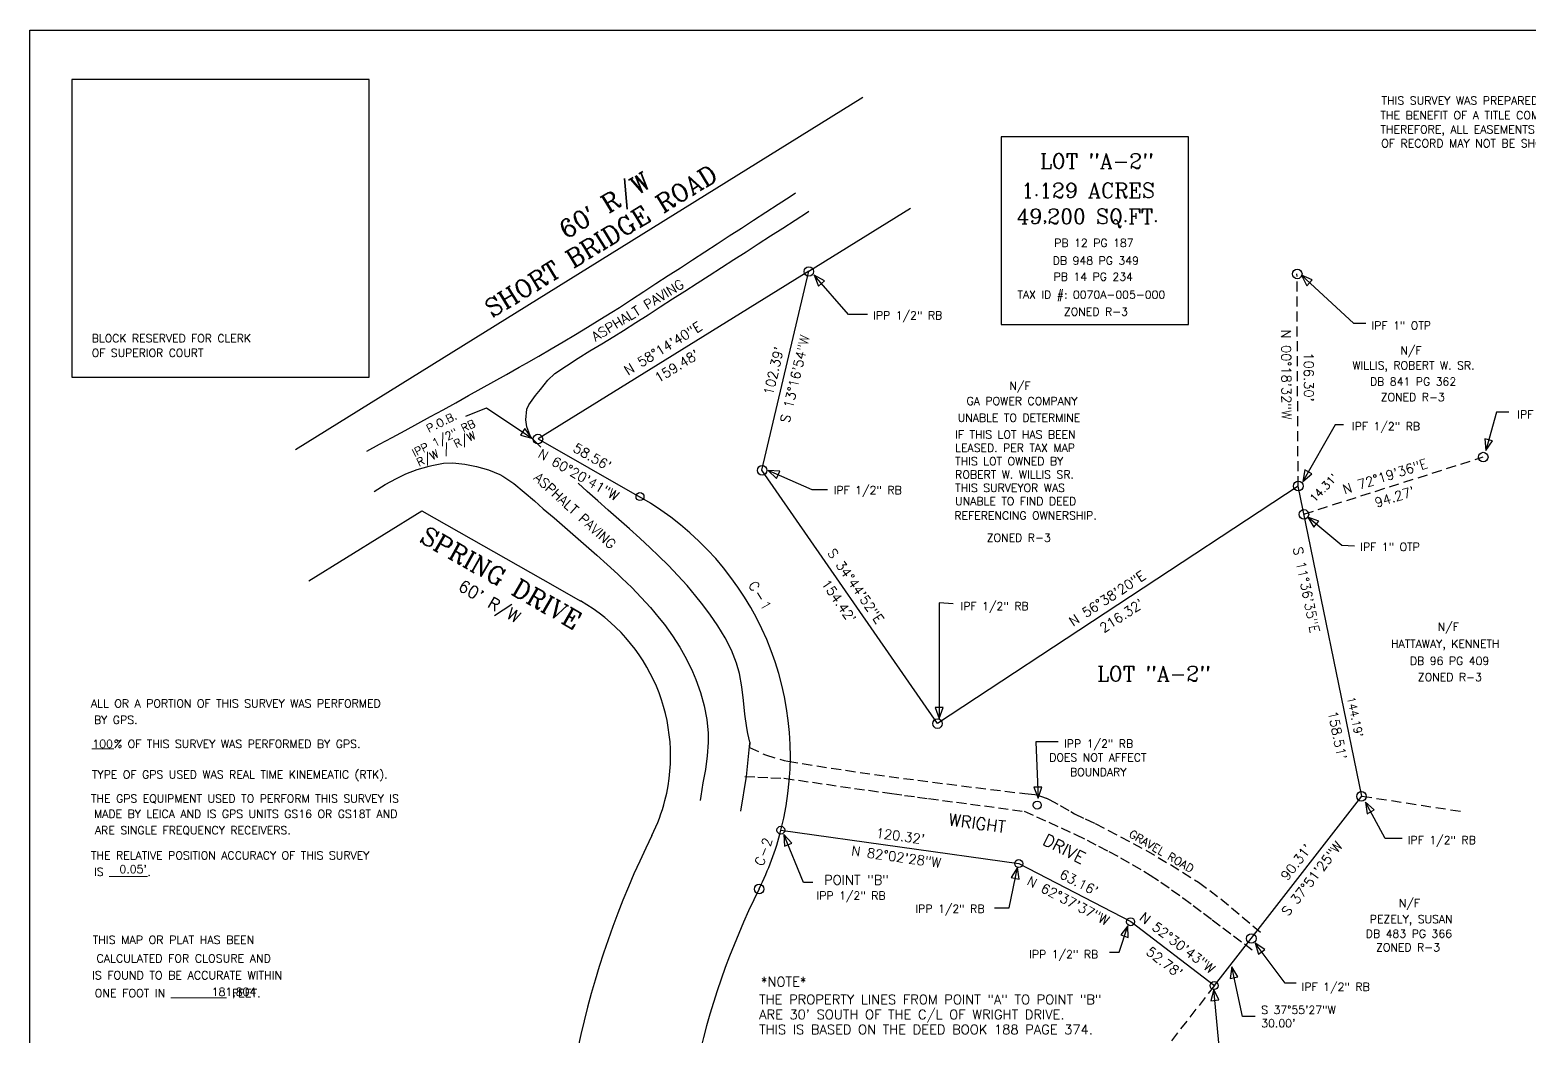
# Model space of a CAD drawing. Extents: x 2384211 to 2385341, y 1221712 to 1222542.
# Drawn here: x 2384211 to 2384962, y 1222038 to 1222542 of the extents above; entities that cross this region are included whole.
import ezdxf

# ---------------------------------------------------------------- set-up
doc = ezdxf.new("R2010")
doc.units = 0
doc.header["$LTSCALE"] = 50
doc.linetypes.add('HIDDEN', pattern=[0.15, 0.1, -0.05])
doc.layers.get('0').update_dxf_attribs({"linetype": 'CONTINUOUS'})
doc.layers.add('BOUNDARY', color=2, linetype='CONTINUOUS')
doc.styles.add('CG0001', font='romans', dxfattribs={"oblique": 15, "height": 4.8})
doc.styles.add('CG0002', font='romans', dxfattribs={"oblique": 15, "height": 4})
doc.styles.add('CG0003', font='romanc', dxfattribs={"oblique": 15, "height": 9})
doc.styles.add('CG0004', font='romans', dxfattribs={"oblique": 15, "height": 6})
doc.styles.add('CG0006', font='romanc', dxfattribs={"oblique": 15, "height": 7.5})
doc.styles.add('CG0010', font='romans', dxfattribs={"height": 4})

# ---------------------------------------------------------------- blocks, each defined once
blk = doc.blocks.new('COURT', base_point=(1.5, 1.5))
at = {"layer": 'BOUNDARY', "color": 6, "linetype": 'CONTINUOUS'}
for p, q in [((0, 3), (0, 0)), ((2.998524, 3), (0, 3)), ((2.998524, 0), (2.998524, 3)), ((0, 0), (2.998524, 0))]:
    blk.add_line(p, q, dxfattribs=at)
at = {"layer": 'BOUNDARY', "color": 6, "style": 'CG0010'}
for s, p in [('BLOCK RESERVED FOR CLERK', (0.202092, 0.353442)), ('OF SUPERIOR COURT', (0.202092, 0.206299))]:
    blk.add_text(s, height=0.08, dxfattribs=at).set_placement(p)
blk = doc.blocks.new('GPSEQUIP', base_point=(2, 2))
at = {"layer": 'BOUNDARY', "color": 6, "style": 'CG0002'}
for s, p in [('ALL OR A PORTION OF THIS SURVEY WAS PERFORMED', (0.238688, 3.497267)), ('BY GPS.', (0.268524, 3.333333)), ('____% OF THIS SURVEY WAS PERFORMED BY GPS.', (0.248633, 3.092896)), ('TYPE OF GPS USED WAS REAL TIME KINEMEATIC (RTK).', (0.248633, 2.786885)), ('THE GPS EQUIPMENT USED TO PERFORM THIS SURVEY IS', (0.238688, 2.546448)), ('MADE BY LEICA AND IS GPS UNITS GS16 OR GS18T AND', (0.268524, 2.393442)), ('ARE SINGLE FREQUENCY RECEIVERS.', (0.278469, 2.229508)), ('THE RELATIVE POSITION ACCURACY OF THIS SURVEY', (0.238688, 1.978142)), ('IS _______.', (0.268524, 1.814207))]:
    blk.add_text(s, height=0.08, dxfattribs=at).set_placement(p)
blk = doc.blocks.new('MAPCLOSU', base_point=(1.3765, 0.375))
at = {"layer": 'BOUNDARY', "color": 6, "style": 'CG0002'}
for s, p in [('THIS MAP OR PLAT HAS BEEN', (0.022633, 0.578565)), ('CALCULATED FOR CLOSURE AND', (0.060281, 0.396134)), ('IS FOUND TO BE ACCURATE WITHIN', (0.016068, 0.229544)), ('ONE FOOT IN __________ FEET.', (0.042848, 0.05356))]:
    blk.add_text(s, height=0.08, dxfattribs=at).set_placement(p)
blk = doc.blocks.new('MB', base_point=(0.5, 0.5))
at = {"layer": 'BOUNDARY', "color": 6, "linetype": 'CONTINUOUS'}
for p, q in [((1, 1), (0, 1)), ((0, 1), (0, 0)), ((1, 0), (1, 1)), ((0, 0), (1, 0))]:
    blk.add_line(p, q, dxfattribs=at)
blk = doc.blocks.new('NOTITLE', base_point=(2.5, 1))
at = {"layer": 'BOUNDARY', "color": 6, "style": 'CG0002'}
for s, p in [('THIS SURVEY WAS PREPARED WITHOUT THE', (0.768062, 1.723301)), ('THE BENEFIT OF A TITLE COMMITMENT,', (0.757281, 1.577669)), ('THEREFORE, ALL EASEMENTS AND MATTERS', (0.756894, 1.436884)), ('OF RECORD MAY NOT BE SHOWN HEREON.', (0.764806, 1.298418))]:
    blk.add_text(s, height=0.08, dxfattribs=at).set_placement(p)
blk = doc.blocks.new('SYM1')
blk.add_circle((0, 0), 0.5)

msp = doc.modelspace()

# ---------------------------------------------------------------- linework, layer by layer
at = {"layer": 'BOUNDARY', "color": 3, "linetype": 'CONTINUOUS'}
for p, q in [((2384210.794661, 1221711.948887), (2384210.794661, 1222541.948889)), ((2384210.794661, 1222541.948889), (2385340.794662, 1222541.948889)), ((2384600.9054, 1222421.0896), (2384465.2995, 1222337.1557)), ((2384577.381956, 1222321.435188), (2384600.9054, 1222421.0896)), ((2384465.2995, 1222337.1557), (2384516.1893, 1222308.1814)), ((2384665.3971, 1222194.5514), (2384577.381956, 1222321.435188)), ((2384846.0758, 1222313.5116), (2384665.3971, 1222194.5514)), ((2384877.9747, 1222158.2473), (2384846.0758, 1222313.5116)), ((2384822.555, 1222086.9469), (2384877.9747, 1222158.2473)), ((2384586.987193, 1222141.103618), (2384706.147413, 1222124.443858)), ((2384706.147413, 1222124.443858), (2384762.237372, 1222095.403199)), ((2384762.237372, 1222095.403199), (2384804.116491, 1222063.282128)), ((2384804.116491, 1222063.282128), (2384822.555, 1222086.9469))]:
    msp.add_line(p, q, dxfattribs=at)
at = {"layer": 'BOUNDARY', "color": 6, "linetype": 'CONTINUOUS'}
for p, q in [((2384343.802294, 1222331.878595), (2384627.995957, 1222508.358229)), ((2384600.9054, 1222421.0896), (2384651.923432, 1222452.66745)), ((2384620.849586, 1222399.509288), (2384603.633429, 1222419.142052)), ((2384603.633429, 1222419.142052), (2384605.752619, 1222413.691954)), ((2384608.760078, 1222416.329224), (2384603.633429, 1222419.142052)), ((2384873.95979, 1222394.941482), (2384847.734492, 1222419.069022)), ((2384847.734492, 1222419.069022), (2384850.424258, 1222413.876751)), ((2384853.1325, 1222416.82046), (2384847.734492, 1222419.069022)), ((2384605.752619, 1222413.691954), (2384608.760078, 1222416.329224)), ((2384850.424258, 1222413.876751), (2384853.1325, 1222416.82046)), ((2384630.269744, 1222399.509288), (2384620.849586, 1222399.509288)), ((2384880.058696, 1222394.941482), (2384873.95979, 1222394.941482)), ((2384429.123092, 1222348.536669), (2384439.504491, 1222352.761904)), ((2384439.504491, 1222352.761903), (2384462.189773, 1222337.551064)), ((2384945.450614, 1222350.594176), (2384940.039358, 1222331.382621)), ((2384951.694369, 1222350.594176), (2384945.450614, 1222350.594176)), ((2384864.698046, 1222344.190324), (2384848.464279, 1222315.830411)), ((2384868.860549, 1222344.190324), (2384864.698046, 1222344.190324)), ((2384458.739642, 1222342.272411), (2384456.511996, 1222338.950124)), ((2384456.511996, 1222338.950124), (2384462.189773, 1222337.551064)), ((2384462.189773, 1222337.551064), (2384458.739642, 1222342.272411)), ((2384943.454227, 1222336.129535), (2384939.604042, 1222337.214004)), ((2384939.604042, 1222337.214004), (2384940.039358, 1222331.382621)), ((2384940.039358, 1222331.382621), (2384943.454227, 1222336.129535)), ((2384602.56799, 1222311.693087), (2384580.592037, 1222321.352841)), ((2384580.592037, 1222321.352841), (2384584.817665, 1222317.310737)), ((2384586.42727, 1222320.972591), (2384580.592037, 1222321.352841)), ((2384584.817665, 1222317.310737), (2384586.42727, 1222320.972591)), ((2384849.458357, 1222321.592904), (2384848.464279, 1222315.830411)), ((2384852.929846, 1222319.605756), (2384849.458357, 1222321.592904)), ((2384848.464279, 1222315.830411), (2384852.929846, 1222319.605756)), ((2384610.344096, 1222311.693087), (2384602.56799, 1222311.693087)), ((2384350.515783, 1222266.052844), (2384407.099776, 1222301.139973)), ((2384407.099777, 1222301.139976), (2384473.9358, 1222263.164748)), ((2384868.028048, 1222283.811152), (2384850.961782, 1222297.991107)), ((2384850.961782, 1222297.991107), (2384853.910089, 1222292.941156)), ((2384856.466362, 1222296.017755), (2384850.961782, 1222297.991107)), ((2384853.910089, 1222292.941156), (2384856.466362, 1222296.017755)), ((2384874.271804, 1222283.353734), (2384868.028048, 1222283.811153)), ((2384473.94462, 1222263.128831), (2384486.478429, 1222256.052437)), ((2384486.478429, 1222256.052437), (2384486.500227, 1222256.042777)), ((2384666.287764, 1222254.980707), (2384666.287759, 1222197.167856)), ((2384673.274989, 1222254.529045), (2384666.287763, 1222254.980707)), ((2384668.287759, 1222202.66281), (2384664.287759, 1222202.662811)), ((2384664.287759, 1222202.662811), (2384666.287759, 1222197.167856)), ((2384666.287759, 1222197.167856), (2384668.287759, 1222202.66281)), ((2384725.843749, 1222185.361059), (2384714.706616, 1222185.361059)), ((2384714.706616, 1222185.361059), (2384715.820326, 1222157.212261)), ((2384717.601524, 1222162.781988), (2384713.604651, 1222162.623851)), ((2384713.604651, 1222162.623851), (2384715.820326, 1222157.212261)), ((2384715.820326, 1222157.212261), (2384717.601524, 1222162.781988)), ((2384889.745458, 1222136.973054), (2384879.755453, 1222155.15542)), ((2384879.755453, 1222155.15542), (2384880.64863, 1222149.376426)), ((2384884.154332, 1222151.302577), (2384879.755453, 1222155.15542)), ((2384880.64863, 1222149.376426), (2384884.154332, 1222151.302577)), ((2384598.365686, 1222114.869356), (2384588.484267, 1222138.913632)), ((2384588.484267, 1222138.913632), (2384588.723131, 1222133.070904)), ((2384592.422881, 1222134.591382), (2384588.484267, 1222138.913632)), ((2384588.723131, 1222133.070904), (2384592.422881, 1222134.591382)), ((2384898.174528, 1222136.973054), (2384889.745458, 1222136.973054)), ((2384701.288111, 1222102.300057), (2384705.405369, 1222122.48611)), ((2384705.405369, 1222122.48611), (2384702.347546, 1222117.501711)), ((2384702.347546, 1222117.501711), (2384706.266851, 1222116.702307)), ((2384706.266851, 1222116.702307), (2384705.405369, 1222122.48611)), ((2384602.953489, 1222114.869356), (2384598.365686, 1222114.869356)), ((2384694.003729, 1222102.300057), (2384701.288111, 1222102.300056)), ((2384756.396038, 1222080.02579), (2384760.830009, 1222093.251137)), ((2384760.830009, 1222093.251137), (2384757.18704, 1222088.676937)), ((2384757.18704, 1222088.676937), (2384760.979571, 1222087.405441)), ((2384760.979571, 1222087.405441), (2384760.830009, 1222093.251137)), ((2384751.645354, 1222080.02579), (2384756.396038, 1222080.02579)), ((2384839.650633, 1222064.531254), (2384824.475592, 1222084.627812)), ((2384824.475592, 1222084.627812), (2384826.190799, 1222079.03741)), ((2384829.382958, 1222081.44783), (2384824.475592, 1222084.627812)), ((2384826.190799, 1222079.03741), (2384829.382958, 1222081.44783)), ((2384812.80249, 1222072.655396), (2384812.02795, 1222066.85931)), ((2384818.249935, 1222047.855386), (2384812.80249, 1222072.655396)), ((2384815.93481, 1222067.717471), (2384812.80249, 1222072.655396)), ((2384812.02795, 1222066.85931), (2384815.93481, 1222067.717471)), ((2384845.098083, 1222064.531254), (2384839.650633, 1222064.531254)), ((2384803.812069, 1222061.37842), (2384802.350859, 1222055.716318)), ((2384807.250317, 1222025.862485), (2384803.812069, 1222061.37842)), ((2384806.332246, 1222056.101751), (2384803.812069, 1222061.37842)), ((2384802.350859, 1222055.716318), (2384806.332246, 1222056.101751)), ((2384824.475593, 1222047.855386), (2384818.249935, 1222047.855386))]:
    msp.add_line(p, q, dxfattribs=at)
at = {"layer": 'BOUNDARY', "color": 6, "linetype": 'HIDDEN'}
for p, q in [((2384846.0758, 1222313.5116), (2384845.502702, 1222419.808906)), ((2384848.956313, 1222299.491027), (2384938.774062, 1222328.109375)), ((2384877.9747, 1222158.2473), (2384929.07659, 1222150.383294)), ((2384804.116491, 1222063.282128), (2384729.985306, 1221968.138989))]:
    msp.add_line(p, q, dxfattribs=at)
at = {"layer": 'BOUNDARY', "linetype": 'CONTINUOUS'}
for p, q in [((2384571.278213, 1222184.717404), (2384569.61072, 1222167.963959)), ((2384569.610722, 1222167.963958), (2384566.752164, 1222150.686968))]:
    msp.add_line(p, q, dxfattribs=at)
for points in [[(2384506.030083, 1222403.021889), (2384506.030091, 1222403.021894), (2384506.0301, 1222403.0219), (2384512.145436, 1222406.994057), (2384518.260772, 1222410.966213), (2384524.376108, 1222414.93837), (2384530.491445, 1222418.910527), (2384536.606781, 1222422.882684), (2384542.722117, 1222426.854841), (2384548.837453, 1222430.826998), (2384554.95279, 1222434.799155), (2384561.068126, 1222438.771312), (2384567.183462, 1222442.743469), (2384573.298798, 1222446.715626), (2384579.414135, 1222450.687783), (2384585.529471, 1222454.65994), (2384591.644807, 1222458.632097), (2384594.2933, 1222460.3524)], [(2384508.107083, 1222391.409389), (2384508.107091, 1222391.409394), (2384508.1071, 1222391.4094), (2384514.247087, 1222395.360682), (2384520.387074, 1222399.311965), (2384526.527062, 1222403.263248), (2384532.667049, 1222407.21453), (2384538.807037, 1222411.165813), (2384544.947024, 1222415.117096), (2384551.087012, 1222419.068379), (2384557.226999, 1222423.019661), (2384563.366987, 1222426.970944), (2384569.506974, 1222430.922227), (2384575.646961, 1222434.873509), (2384581.786949, 1222438.824792), (2384587.926936, 1222442.776075), (2384594.066924, 1222446.727357), (2384600.206911, 1222450.67864), (2384600.9086, 1222451.1302)], [(2384379.495582, 1222331.038291), (2384379.495591, 1222331.038295), (2384379.4956, 1222331.0383), (2384385.901316, 1222334.458468), (2384392.299509, 1222337.89289), (2384398.690132, 1222341.34154), (2384405.073137, 1222344.804391), (2384411.448478, 1222348.281419), (2384417.816108, 1222351.772595), (2384424.17598, 1222355.277896), (2384430.528047, 1222358.797294), (2384436.872263, 1222362.330764), (2384443.208579, 1222365.87828), (2384449.53695, 1222369.439815), (2384455.857328, 1222373.015344), (2384459.525, 1222375.0987), (2384465.691649, 1222378.632012), (2384471.836739, 1222382.203447), (2384477.959922, 1222385.812793), (2384484.060851, 1222389.459844), (2384490.139181, 1222393.14439), (2384496.194564, 1222396.866222), (2384502.226653, 1222400.625131), (2384506.0301, 1222403.0219)], [(2384461.7703, 1222337.877), (2384459.726896, 1222343.188977), (2384459.1388, 1222346.6838), (2384459.729235, 1222352.112523), (2384460.6387, 1222354.2678), (2384463.989758, 1222358.902778), (2384466.5558, 1222361.9472), (2384470.219019, 1222366.57099), (2384473.7104, 1222369.8509), (2384479.485085, 1222373.774799), (2384485.366236, 1222377.538594), (2384491.31682, 1222381.197973), (2384497.299809, 1222384.808622), (2384503.27817, 1222388.426229), (2384508.1071, 1222391.4094)], [(2384383.2016, 1222310.8674), (2384388.698807, 1222314.22528), (2384394.343023, 1222317.329771), (2384399.072, 1222319.5744), (2384404.825538, 1222321.784682), (2384410.745383, 1222323.515976), (2384412.158, 1222323.858), (2384417.912637, 1222324.941451), (2384422.59, 1222325.2173), (2384428.556086, 1222324.559909), (2384434.446787, 1222323.292085), (2384434.4937, 1222323.2813), (2384440.491294, 1222321.669847), (2384446.206926, 1222319.305397), (2384447.593, 1222318.5175), (2384453.134968, 1222314.725128), (2384458.375756, 1222310.500658), (2384463.466462, 1222306.069624), (2384467.9217, 1222302.1959), (2384473.322023, 1222297.593736), (2384478.707351, 1222292.973047), (2384484.071946, 1222288.328033), (2384489.410066, 1222283.652895), (2384494.715973, 1222278.941833), (2384499.983928, 1222274.189048), (2384505.20819, 1222269.388741), (2384507.3048, 1222267.4349), (2384512.23888, 1222262.6762), (2384517.020861, 1222257.755823), (2384521.622226, 1222252.667133), (2384526.014458, 1222247.403495), (2384528.5729, 1222244.1118), (2384532.582408, 1222238.536535), (2384536.312198, 1222232.750511), (2384539.703173, 1222226.762596), (2384542.696239, 1222220.581656), (2384544.3392, 1222216.6229), (2384546.632606, 1222210.121606), (2384548.489184, 1222203.446455), (2384549.813878, 1222196.653482), (2384550.511633, 1222189.798721), (2384550.5786, 1222185.093), (2384550.090002, 1222178.318927), (2384549.121862, 1222171.584482), (2384547.930745, 1222164.868463), (2384546.773217, 1222158.149668), (2384546.4674, 1222156.1059)], [(2384571.3328, 1222185.1717), (2384570.440672, 1222189.596551), (2384569.9421, 1222192.4172), (2384568.92451, 1222199.228954), (2384568.186118, 1222206.102261), (2384567.384946, 1222212.955801), (2384566.179021, 1222219.708254), (2384564.7362, 1222224.8563), (2384562.159837, 1222231.321881), (2384558.990096, 1222237.539481), (2384555.346728, 1222243.532154), (2384551.349481, 1222249.322956), (2384547.118106, 1222254.934942), (2384544.3884, 1222258.3861), (2384539.98143, 1222263.671888), (2384535.382668, 1222268.797848), (2384530.617555, 1222273.774311), (2384525.711531, 1222278.611611), (2384521.4905, 1222282.5839), (2384516.280417, 1222287.352904), (2384511.037517, 1222292.085805), (2384505.770967, 1222296.792686), (2384500.489933, 1222301.483631), (2384495.203581, 1222306.168727), (2384489.921078, 1222310.858057), (2384485.334607, 1222314.949923)]]:
    msp.add_lwpolyline(points, dxfattribs=at)
at = {"layer": 'BOUNDARY', "color": 6, "linetype": 'CONTINUOUS'}
msp.add_lwpolyline([(2384466.717397, 1222333.056847), (2384466.71739, 1222333.056854), (2384466.717383, 1222333.056861), (2384462.97226, 1222336.705882), (2384461.7703, 1222337.877)], dxfattribs=at)
at = {"layer": 'BOUNDARY', "linetype": 'HIDDEN'}
for points in [[(2384571.3328, 1222185.1717), (2384571.181329, 1222182.621733), (2384579.175308, 1222178.90645), (2384588.649541, 1222176.010967), (2384590.466, 1222175.6482), (2384597.689433, 1222174.483584), (2384604.917907, 1222173.351009), (2384612.151092, 1222172.248623), (2384619.388655, 1222171.17458), (2384626.630266, 1222170.12703), (2384633.875594, 1222169.104124), (2384641.124307, 1222168.104015), (2384648.376074, 1222167.124853), (2384655.630565, 1222166.16479), (2384662.887447, 1222165.221977), (2384670.146389, 1222164.294565), (2384677.407061, 1222163.380707), (2384684.669132, 1222162.478553), (2384691.932269, 1222161.586254), (2384699.196143, 1222160.701963), (2384706.460421, 1222159.82383), (2384709.178602, 1222159.496457), (2384714.155474, 1222159.039813), (2384715.110168, 1222158.844637), (2384720.004949, 1222157.182322), (2384721.338312, 1222156.563265), (2384726.801765, 1222153.58681), (2384732.181873, 1222150.451327), (2384734.09118, 1222149.39324), (2384739.458899, 1222146.839195), (2384744.47142, 1222144.504587), (2384750.815582, 1222141.223893), (2384757.140506, 1222137.898711), (2384763.436746, 1222134.51667), (2384769.694854, 1222131.065402), (2384775.905382, 1222127.532538), (2384782.058884, 1222123.905708), (2384788.145911, 1222120.172544), (2384794.157016, 1222116.320676), (2384796.0969, 1222115.0384), (2384801.800964, 1222111.00897), (2384807.321623, 1222106.728823), (2384812.721735, 1222102.283887), (2384818.064159, 1222097.76009), (2384823.411753, 1222093.243359), (2384828.1535, 1222089.3574)], [(2384568.88798, 1222168.0111), (2384568.88799, 1222168.0111), (2384568.888, 1222168.0111), (2384575.395036, 1222167.7274), (2384581.902073, 1222167.4437), (2384588.409109, 1222167.16), (2384588.6706, 1222167.1486)], [(2384588.6706, 1222167.1486), (2384595.70685, 1222166.139827), (2384602.743045, 1222165.130622), (2384609.779388, 1222164.122431), (2384616.81608, 1222163.116703), (2384623.853324, 1222162.114885), (2384630.891323, 1222161.118424), (2384637.930277, 1222160.128768), (2384642.55391, 1222159.483185), (2384648.94912, 1222158.609739), (2384655.347092, 1222157.756489), (2384660.911644, 1222157.015943), (2384667.910639, 1222156.07966), (2384674.909641, 1222155.143426), (2384681.908647, 1222154.207229), (2384688.907657, 1222153.271053), (2384695.906668, 1222152.334886), (2384702.905677, 1222151.398712), (2384708.7782, 1222150.6132)], [(2384708.7782, 1222150.6132), (2384714.985014, 1222147.882126), (2384721.177404, 1222145.118008), (2384727.349336, 1222142.308942), (2384733.49478, 1222139.443024), (2384734.545091, 1222138.945196), (2384740.357646, 1222136.111909), (2384746.118596, 1222133.1738), (2384751.272416, 1222130.449463), (2384757.132369, 1222127.281846), (2384762.95293, 1222124.041025), (2384768.699584, 1222120.674977), (2384771.922, 1222118.6847), (2384777.370158, 1222115.095325), (2384782.710466, 1222111.34328), (2384787.98785, 1222107.502698), (2384788.387236, 1222107.20958), (2384793.568459, 1222103.382614), (2384798.731272, 1222099.530763), (2384803.026037, 1222096.306443), (2384808.3939, 1222092.266205), (2384813.760209, 1222088.223904), (2384819.125962, 1222084.180862), (2384823.6254, 1222080.7912)]]:
    msp.add_lwpolyline(points, dxfattribs=at)
at = {"layer": 'BOUNDARY', "color": 3, "linetype": 'CONTINUOUS'}
msp.add_arc((2384442.2421, 1222178.3079), 149.450039, -14.414877, 60.343737, dxfattribs=at)
at = {"layer": 'BOUNDARY', "color": 6, "linetype": 'CONTINUOUS'}
for centre, radius, start, end in [((2384442.2421, 1222178.3079), 89.450039, -14.414877, 60.343737), ((2384442.2421, 1222178.3079), 89.449994, -26.408547, -14.414877), ((2384442.2421, 1222178.3079), 149.449994, -26.408547, -14.414877), ((2384925.6644, 1221938.2393), 450.300047, 153.590691, 182.401714), ((2384925.6644, 1221938.2393), 390.300047, 153.590691, 182.401714)]:
    msp.add_arc(centre, radius, start, end, dxfattribs=at)

# ---------------------------------------------------------------- block references
at = {"layer": 'BOUNDARY'}
for name, p, xscale, yscale, zscale in [('COURT', (2384306.280105, 1222442.552221), 49.70874, 49.70874, 49.70874), ('NOTITLE', (2384975.017989, 1222468.157689), 50.330097, 50.330097, 50.330097), ('MB', (2384744.250533, 1222441.48087), 93.936416, 93.936416, 93.936416), ('GPSEQUIP', (2384329.581069, 1222127.605016), 50.097088, 50.097088, 50.097088), ('MAPCLOSU', (2384310.940291, 1222073.833562), 50.783081, 50.783081, 50.783081)]:
    msp.add_blockref(name, p, dxfattribs=dict(at, xscale=xscale, yscale=yscale, zscale=zscale))
at = {"layer": 'BOUNDARY', "color": 6, "rotation": 90}
for p, xscale, yscale, zscale in [((2384600.944404, 1222420.987932), 4.8, 4.8, 4.8), ((2384845.61646, 1222419.767143), 4.8, 4.8, 4.8), ((2384465.219445, 1222337.054496), 4.8, 4.8, 4.8), ((2384938.792898, 1222328.031449), 4.8, 4.8, 4.8), ((2384577.559927, 1222321.372025), 4.8, 4.8, 4.8), ((2384846.195051, 1222313.528082), 4.8, 4.8, 4.8), ((2384516.37615, 1222308.232416), 3.999999, 3.999999, 3.999999), ((2384848.962827, 1222299.33014), 4.8, 4.8, 4.8), ((2384665.403222, 1222194.537163), 4.8, 4.8, 4.8), ((2384715.355801, 1222153.692742), 3.999999, 3.999999, 3.999999), ((2384877.798601, 1222158.098704), 4.8, 4.8, 4.8), ((2384586.93284, 1222141.160821), 3.999999, 3.999999, 3.999999), ((2384706.123217, 1222124.435474), 3.999999, 3.999999, 3.999999), ((2384576.057426, 1222111.689655), 4.8, 4.8, 4.8), ((2384762.169402, 1222095.270059), 3.999999, 3.999999, 3.999999), ((2384822.638554, 1222086.890304), 4.8, 4.8, 4.8), ((2384804.001338, 1222063.317725), 3.999999, 3.999999, 3.999999)]:
    msp.add_blockref('SYM1', p, dxfattribs=dict(at, xscale=xscale, yscale=yscale, zscale=zscale))

# ---------------------------------------------------------------- texts
at = {"layer": 'BOUNDARY', "color": 4, "style": 'CG0006'}
for s, p in [('LOT "A-2"', (2384716.818901, 1222472.558479)), ('1.129 ACRES', (2384707.352338, 1222457.821155)), ('49,200 SQ.FT.', (2384704.985697, 1222444.817634)), ('LOT "A-2"', (2384745.409347, 1222215.775638))]:
    msp.add_text(s, height=7.5, dxfattribs=at).set_placement(p)
at = {"layer": 'BOUNDARY', "color": 4}
for s, height, rotation, style, p in [('SHORT BRIDGE ROAD', 9, 31.468555, 'CG0003', (2384442.280853, 1222397.65916)), ("60' R/W", 9, 31.468555, 'CG0003', (2384479.416902, 1222437.048668)), ('SPRING DRIVE', 9, -29.776253, 'CG0003', (2384405.466379, 1222285.970247)), ('WRIGHT', 6, -7.60786, 'CG0004', (2384670.584826, 1222143.598298)), ('DRIVE', 6, -27.185808, 'CG0004', (2384717.537599, 1222134.267024))]:
    msp.add_text(s, height=height, rotation=rotation, dxfattribs=dict(at, style=style)).set_placement(p)
at = {"layer": 'BOUNDARY', "color": 6}
for s, height, style, p in [('PB 12 PG 187', 4, 'CG0002', (2384723.865168, 1222433.307526)), ('DB 948 PG 349', 4, 'CG0002', (2384723.136406, 1222424.434251)), ('PB 14 PG 234', 4, 'CG0002', (2384723.567307, 1222416.384452)), ('TAX ID #: 0070A-005-000', 4, 'CG0002', (2384705.469466, 1222407.387618)), ('ZONED R-3', 4, 'CG0002', (2384728.738119, 1222398.864302)), ('IPP 1/2" RB', 4, 'CG0002', (2384633.193242, 1222397.010572)), ('IPF 1" OTP', 4, 'CG0002', (2384882.803204, 1222391.92554)), ('N/F', 4, 'CG0002', (2384897.265857, 1222379.485505)), ('WILLIS, ROBERT W. SR.', 4, 'CG0002', (2384873.228211, 1222371.938363)), ('N/F', 4, 'CG0002', (2384701.446218, 1222361.708835)), ('DB 841 PG 362', 4, 'CG0002', (2384882.058367, 1222363.85214)), ('GA POWER COMPANY', 4, 'CG0002', (2384679.989089, 1222354.104508)), ('ZONED R-3', 4, 'CG0002', (2384887.446452, 1222356.047569)), ('IPF 1" OTP', 4, 'CG0002', (2384955.856873, 1222347.39225)), ('UNABLE TO DETERMINE', 4, 'CG0002', (2384675.534236, 1222345.712319)), ('IPF 1/2" RB', 4, 'CG0002', (2384873.023053, 1222341.445816)), ('IF THIS LOT HAS BEEN', 4, 'CG0002', (2384674.261421, 1222337.320131)), ('THIS LOT OWNED BY', 4, 'CG0002', (2384674.261421, 1222323.960131)), ('LEASED. PER TAX MAP', 4, 'CG0002', (2384674.261421, 1222330.640131)), ('ROBERT W. WILLIS SR.', 4, 'CG0002', (2384674.261421, 1222317.280131)), ('IPF 1/2" RB', 4, 'CG0002', (2384613.386919, 1222309.463912)), ('THIS SURVEYOR WAS', 4, 'CG0002', (2384674.261421, 1222310.600132)), ('UNABLE TO FIND DEED', 4, 'CG0002', (2384674.261421, 1222303.920132)), ('REFERENCING OWNERSHIP.', 4, 'CG0002', (2384673.87558, 1222296.756674)), ('ZONED R-3', 4, 'CG0002', (2384690.081465, 1222285.626258)), ('IPF 1" OTP', 4, 'CG0002', (2384877.185556, 1222281.066644)), ('IPF 1/2" RB', 4, 'CG0002', (2384676.974108, 1222251.367404)), ('N/F', 4, 'CG0002', (2384915.981586, 1222241.085608)), ('HATTAWAY, KENNETH', 4, 'CG0002', (2384892.593606, 1222232.518582)), ('DB 96 PG 409', 4, 'CG0002', (2384902.060169, 1222223.951557)), ('ZONED R-3', 4, 'CG0002', (2384906.042564, 1222215.821129)), ('100', 4, 'CG0002', (2384242.055384, 1222182.405845)), ('IPP 1/2" RB', 4, 'CG0002', (2384728.813651, 1222182.505383)), ('DOES NOT AFFECT', 4, 'CG0002', (2384721.388896, 1222175.570172)), ('BOUNDARY', 4, 'CG0002', (2384731.783553, 1222168.227007)), ('IPF 1/2" RB', 4, 'CG0002', (2384900.984218, 1222134.228546)), ("0.05'", 4, 'CG0002', (2384255.628765, 1222119.635172)), ('IPP 1/2" RB', 4, 'CG0002', (2384604.802253, 1222106.397542)), ('IPP 1/2" RB', 4, 'CG0002', (2384654.346773, 1222099.777191)), ('N/F', 4, 'CG0002', (2384896.54936, 1222102.604666)), ('PEZELY, SUSAN', 4, 'CG0002', (2384881.965019, 1222094.591292)), ('DB 483 PG 366', 4, 'CG0002', (2384879.976245, 1222087.306406)), ('IPP 1/2" RB', 4, 'CG0002', (2384711.318918, 1222077.011099)), ('ZONED R-3', 4, 'CG0002', (2384885.104257, 1222080.454152)), ('*NOTE*', 4.8, 'CG0001', (2384576.910695, 1222062.829889)), ('IPF 1/2" RB', 4, 'CG0002', (2384847.821808, 1222060.682977)), ('181,804', 4, 'CG0002', (2384301.839457, 1222058.185349)), ('THE PROPERTY LINES FROM POINT "A" TO POINT "B"', 4.8, 'CG0001', (2384576.019376, 1222053.953991)), ("ARE 30' SOUTH OF THE C/L OF WRIGHT DRIVE.", 4.8, 'CG0001', (2384576.019376, 1222046.438991)), ('S 37%%d55\'27"W', 4, 'CG0002', (2384827.588422, 1222049.138145)), ('THIS IS BASED ON THE DEED BOOK 188 PAGE 374.', 4.8, 'CG0001', (2384576.019376, 1222038.923991)), ("30.00'", 4, 'CG0002', (2384827.588422, 1222042.458145))]:
    msp.add_text(s, height=height, dxfattribs=dict(at, style=style)).set_placement(p)
at = {"layer": 'BOUNDARY', "color": 1}
for s, height, rotation, style, p in [('ASPHALT PAVING', 4.8, 31.468555, 'CG0001', (2384494.054277, 1222385.777642)), ("60' R/W", 6, -29.969952, 'CG0004', (2384424.696082, 1222261.703746))]:
    msp.add_text(s, height=height, rotation=rotation, dxfattribs=dict(at, style=style)).set_placement(p)
at = {"layer": 'BOUNDARY', "color": 6}
for s, height, rotation, style, p in [('N 58%%d14\'40"E', 4.8, 31.755632, 'CG0001', (2384510.348099, 1222368.820931)), ('S 13%%d16\'54"W', 4.8, 76.718437, 'CG0001', (2384591.149364, 1222344.867112)), ('N 00%%d18\'32"W', 4.8, -89.691084, 'CG0001', (2384837.636732, 1222391.959846)), ("159.48'", 4.8, 31.755632, 'CG0001', (2384525.620262, 1222365.06426)), ("102.39'", 4.8, 76.718437, 'CG0001', (2384582.852292, 1222358.608292)), ("106.30'", 4.8, -89.691084, 'CG0001', (2384848.931013, 1222380.438394)), ('IPP 1/2" RB', 4, 26.481041, 'CG0002', (2384403.384382, 1222328.020974)), ('P.O.B.', 4, 26.481041, 'CG0002', (2384410.676552, 1222340.201303)), ('R/W / R/W', 4, 26.481041, 'CG0002', (2384405.717876, 1222323.21295)), ('N 60%%d20\'41"W', 4.8, -29.655189, 'CG0001', (2384464.754552, 1222328.241771)), ("58.56'", 4.8, -29.655189, 'CG0001', (2384482.370135, 1222331.137194)), ('N 72%%d19\'36"E', 4.8, 17.673273, 'CG0001', (2384869.288098, 1222309.344584)), ('ASPHALT PAVING', 4.8, -42.393997, 'CG0001', (2384462.708178, 1222317.170866)), ("14.31'", 4, 46.015932, 'CG0002', (2384854.30159, 1222305.061656)), ("94.27'", 4.8, 17.673273, 'CG0001', (2384885.372482, 1222302.681127)), ('S 11%%d36\'35"E', 4.8, -78.390187, 'CG0001', (2384843.442885, 1222282.522219)), ('S 34%%d44\'52"E', 4.8, -55.252218, 'CG0001', (2384609.979455, 1222280.084657)), ('N 56%%d38\'20"E', 4.8, 33.361203, 'CG0001', (2384733.279676, 1222243.096273)), ('C', 4.8, -56.262091, 'CG0001', (2384570.37472, 1222263.884268)), ('-', 4.8, -58.121355, 'CG0001', (2384573.083749, 1222259.68201)), ("154.42'", 4.8, -55.252218, 'CG0001', (2384606.95974, 1222264.731444)), ('1', 4.8, -60.423291, 'CG0001', (2384576.24661, 1222254.361001)), ("216.32'", 4.8, 33.361203, 'CG0001', (2384748.651101, 1222239.768987)), ("144.19'", 4, -78.390187, 'CG0002', (2384870.589647, 1222207.61174)), ("158.51'", 4.8, -78.390187, 'CG0001', (2384860.937465, 1222200.31957)), ("120.32'", 4.8, -7.958918, 'CG0001', (2384634.251471, 1222137.539935)), ('GRAVEL ROAD', 4, -30.416518, 'CG0002', (2384760.947645, 1222138.086891)), ('2', 4.8, 71.791883, 'CG0001', (2384581.520727, 1222132.493546)), ('-', 4.8, 69.545755, 'CG0001', (2384579.618154, 1222127.070112)), ('N 82%%d02\'28"W', 4.8, -7.958918, 'CG0001', (2384622.076262, 1222128.609732)), ("90.31'", 4.8, 52.14313, 'CG0001', (2384840.688166, 1222115.516607)), ('S 37%%d51\'25"W', 4.8, 52.14313, 'CG0001', (2384841.111345, 1222097.758681)), ('C', 4.8, 67.731583, 'CG0001', (2384577.927207, 1222122.746738)), ('N 62%%d37\'37"W', 4.8, -27.37294, 'CG0001', (2384709.709796, 1222114.136902)), ("63.16'", 4.8, -27.37294, 'CG0001', (2384726.063993, 1222117.527164)), ('N 52%%d30\'43"W', 4.8, -37.488023, 'CG0001', (2384766.197024, 1222096.554151)), ("52.78'", 4.8, -37.488023, 'CG0001', (2384769.474214, 1222079.378682))]:
    msp.add_text(s, height=height, rotation=rotation, dxfattribs=dict(at, style=style)).set_placement(p)
at = {"layer": 'BOUNDARY', "color": 1, "style": 'CG0001'}
msp.add_text('POINT "B"', height=4.8, dxfattribs=at).set_placement((2384608.566836, 1222113.849343))

doc.saveas('drawing.dxf')
